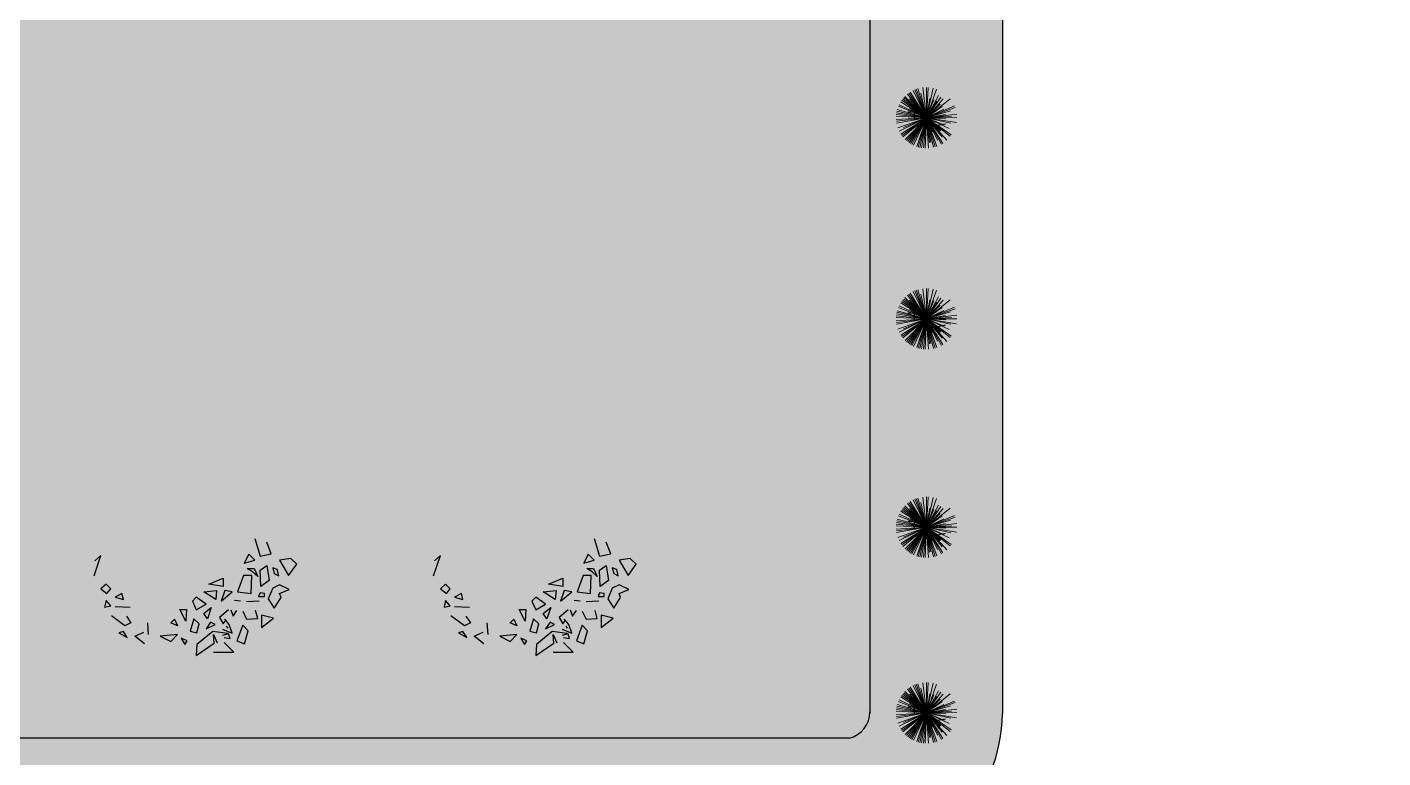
# Model space of a CAD drawing. Header units: millimetres. Extents: x -1544140 to 7445918, y -1294905 to 2019878.
# Drawn here: x 1794939 to 1799601, y 35731 to 38244 of the extents above; entities that cross this region are included whole.
import ezdxf

# ---------------------------------------------------------------- set-up
doc = ezdxf.new("R2010")
doc.units = ezdxf.units.MM
doc.header["$MEASUREMENT"] = 0
doc.layers.add('marc det', color=74, linetype='Continuous', lineweight=18)
picture_1 = doc.add_image_def('image5.png', size_in_pixel=(1482, 826))

msp = doc.modelspace()

# ---------------------------------------------------------------- hatches: boundary and pattern name
at = {"true_color": 0x8dc133, "transparency": 33554687}
h = msp.add_hatch(color=65, dxfattribs=at)
h.dxf.hatch_style = 1
h.paths.add_polyline_path([(1798292.4, 35898), (1798292.4, 39994.8, 0.352206), (1797396.1, 40698.8), (1791984.2, 40698.8, 0.266602), (1791340.6, 40009.7), (1791340.6, 36073, 0.323619), (1792065.9, 35342.5), (1797799.2, 35342.5, 0.388077)])
h.paths.add_polyline_path([(1797765.6, 35798.1), (1792109.9, 35798.1, -0.285044), (1791796.1, 36115.1), (1791796.1, 39948.3, -0.211803), (1792064.2, 40243.2), (1797399.2, 40243.2, -0.326949), (1797836.8, 39933.6), (1797836.8, 35893.4, -0.351898)], flags=16)
at = {"true_color": 0xb8d93f, "transparency": 33554687}
h = msp.add_hatch(color=63, dxfattribs=at)
h.dxf.hatch_style = 1
h.paths.add_polyline_path([(1797836.8, 39933.6, 0.326949), (1797399.2, 40243.2), (1792064.2, 40243.2, 0.386529), (1791796.1, 39638.9), (1791796.1, 36115.1, 0.417198), (1792307, 35798.1), (1797765.6, 35798.1, 0.351898), (1797836.8, 35893.4)])
at = {"layer": 'marc det'}
for points in [[(1795335.8, 36729.1), (1795267.4, 36710.8), (1795244.9, 36681.9), (1795203.6, 36623.9), (1795160.2, 36618.8), (1795154.3, 36568.8), (1795171, 36547.6), (1795158.5, 36515.8), (1795110.4, 36425.7), (1795126, 36394.5), (1795152.4, 36355.8), (1795152.8, 36321.6), (1795100.4, 36301.5), (1795173.5, 36296.4), (1795164.4, 36262.8), (1795188.1, 36238.1), (1795191.1, 36207), (1795227, 36167.6), (1795238.8, 36123.5), (1795272, 36098.2), (1795296.1, 36103), (1795327.9, 36084.8), (1795342.2, 36043.6), (1795352.4, 35991.9), (1795363.6, 36030.7), (1795398.2, 36062), (1795441.5, 36048.5), (1795470.3, 36029.7), (1795505.6, 36041.6), (1795543.2, 36041.6), (1795567.3, 36014.6), (1795576.8, 36045.8), (1795616.2, 36068.2), (1795657.3, 36066.5), (1795700.2, 36087.2), (1795713.2, 36116.6), (1795736, 36128.4), (1795766.1, 36134.4), (1795776.8, 36175.6), (1795797.3, 36199.1), (1795852.5, 36205.1), (1795894.9, 36196.4), (1795858.8, 36221), (1795831.6, 36247.5), (1795833, 36272.2), (1795857.6, 36306.3), (1795877.8, 36347), (1795874.4, 36380.5), (1795880.2, 36462.3), (1795948.4, 36497.7), (1795864.9, 36492.3), (1795841.7, 36530.5), (1795837.8, 36566.4), (1795812.5, 36615.2), (1795782.4, 36641), (1795768.5, 36679.8), (1795737.6, 36693.3), (1795697.5, 36722.1), (1795664.4, 36718.8), (1795665.3, 36774.4), (1795630, 36730.8), (1795617, 36764.9), (1795599.6, 36773.7), (1795557.8, 36786), (1795549.1, 36775.9), (1795471.8, 36770.5), (1795450.5, 36783.4), (1795412.6, 36768.7), (1795383.7, 36772.7), (1795354.2, 36810.9), (1795326.9, 36854.4), (1795338.2, 36812.7), (1795349.8, 36753.8)], [(1796503.2, 36729.1), (1796434.8, 36710.8), (1796412.2, 36681.9), (1796371, 36623.9), (1796327.5, 36618.8), (1796321.7, 36568.8), (1796338.4, 36547.6), (1796325.8, 36515.8), (1796277.8, 36425.7), (1796293.3, 36394.5), (1796319.7, 36355.8), (1796320.2, 36321.6), (1796267.8, 36301.5), (1796340.8, 36296.4), (1796331.8, 36262.8), (1796355.4, 36238.1), (1796358.4, 36207), (1796394.4, 36167.6), (1796406.2, 36123.5), (1796439.3, 36098.2), (1796463.5, 36103), (1796495.2, 36084.8), (1796509.6, 36043.6), (1796519.8, 35991.9), (1796530.9, 36030.7), (1796565.5, 36062), (1796608.9, 36048.5), (1796637.7, 36029.7), (1796672.9, 36041.6), (1796710.5, 36041.6), (1796734.6, 36014.6), (1796744.2, 36045.8), (1796783.6, 36068.2), (1796824.7, 36066.5), (1796867.6, 36087.2), (1796880.6, 36116.6), (1796903.3, 36128.4), (1796933.5, 36134.4), (1796944.2, 36175.6), (1796964.6, 36199.1), (1797019.8, 36205.1), (1797062.3, 36196.4), (1797026.1, 36221), (1796999, 36247.5), (1797000.4, 36272.2), (1797025, 36306.3), (1797045.2, 36347), (1797041.7, 36380.5), (1797047.6, 36462.3), (1797115.8, 36497.7), (1797032.3, 36492.3), (1797009.1, 36530.5), (1797005.2, 36566.4), (1796979.9, 36615.2), (1796949.8, 36641), (1796935.9, 36679.8), (1796905, 36693.3), (1796864.9, 36722.1), (1796831.8, 36718.8), (1796832.7, 36774.4), (1796797.4, 36730.8), (1796784.4, 36764.9), (1796767, 36773.7), (1796725.1, 36786), (1796716.4, 36775.9), (1796639.2, 36770.5), (1796617.8, 36783.4), (1796580, 36768.7), (1796551, 36772.7), (1796521.6, 36810.9), (1796494.2, 36854.4), (1796505.6, 36812.7), (1796517.1, 36753.8)]]:
    msp.add_hatch(color=102, dxfattribs=at).paths.add_polyline_path(points)

# ---------------------------------------------------------------- linework, layer by layer
at = {"color": 116, "true_color": 0x136734}
for p, q in [((1798011.2, 37951.7), (1797966.9, 37951.7)), ((1797989, 37973.9), (1797989, 37929.6)), ((1798011.2, 37260), (1797966.9, 37260)), ((1797989, 37282.2), (1797989, 37237.9)), ((1797989, 36565.8), (1797989, 36521.5)), ((1798011.2, 36543.6), (1797966.9, 36543.6)), ((1798011.2, 35905.4), (1797966.9, 35905.4)), ((1797989, 35927.5), (1797989, 35883.2))]:
    msp.add_line(p, q, dxfattribs=at)
at = {"color": 116, "lineweight": -2, "true_color": 0x136734}
for p, q in [((1798062.8, 37905.2), (1798096.3, 37911.1)), ((1798062.8, 37213.6), (1798096.3, 37219.5)), ((1798062.8, 36497.1), (1798096.3, 36503)), ((1798062.8, 35858.9), (1798096.3, 35864.8))]:
    msp.add_line(p, q, dxfattribs=at)
at = {"color": 96}
for p, q in [((1795721.6, 36485.2), (1795739.7, 36424.8)), ((1795778.4, 36432.8), (1795762.9, 36473.1)), ((1796888.9, 36485.2), (1796907, 36424.8)), ((1796945.7, 36432.8), (1796930.3, 36473.1)), ((1795169.2, 36356.3), (1795192.4, 36426.8)), ((1795192.4, 36426.8), (1795171.7, 36408.7)), ((1795700.9, 36430.8), (1795685.4, 36400.6)), ((1795685.4, 36400.6), (1795721.6, 36410.7)), ((1795721.6, 36410.7), (1795700.9, 36430.8)), ((1795739.7, 36424.8), (1795778.4, 36432.8)), ((1795845.5, 36416.7), (1795806.8, 36410.7)), ((1795806.8, 36410.7), (1795837.8, 36358.3)), ((1795866.2, 36396.6), (1795845.5, 36416.7)), ((1796336.5, 36356.3), (1796359.8, 36426.8)), ((1796359.8, 36426.8), (1796339.1, 36408.7)), ((1796868.3, 36430.8), (1796852.8, 36400.6)), ((1796852.8, 36400.6), (1796888.9, 36410.7)), ((1796888.9, 36410.7), (1796868.3, 36430.8)), ((1796907, 36424.8), (1796945.7, 36432.8)), ((1797012.8, 36416.7), (1796974.2, 36410.7)), ((1796974.2, 36410.7), (1797005.1, 36358.3)), ((1797033.5, 36396.6), (1797012.8, 36416.7)), ((1795695.8, 36382.5), (1795719, 36382.5)), ((1795713.9, 36370.4), (1795695.8, 36382.5)), ((1795731.9, 36354.3), (1795713.9, 36370.4)), ((1795719, 36382.5), (1795731.9, 36354.3)), ((1795739.7, 36376.4), (1795762.9, 36392.5)), ((1795742.3, 36320.1), (1795739.7, 36376.4)), ((1795762.9, 36392.5), (1795770.6, 36340.2)), ((1795799, 36378.5), (1795783.5, 36384.5)), ((1795783.5, 36384.5), (1795788.7, 36364.4)), ((1795788.7, 36364.4), (1795804.2, 36356.3)), ((1795804.2, 36356.3), (1795799, 36378.5)), ((1795837.8, 36358.3), (1795866.2, 36396.6)), ((1796863.1, 36382.5), (1796886.4, 36382.5)), ((1796881.2, 36370.4), (1796863.1, 36382.5)), ((1796899.3, 36354.3), (1796881.2, 36370.4)), ((1796886.4, 36382.5), (1796899.3, 36354.3)), ((1796907, 36376.4), (1796930.3, 36392.5)), ((1796909.6, 36320.1), (1796907, 36376.4)), ((1796930.3, 36392.5), (1796938, 36340.2)), ((1796966.4, 36378.5), (1796950.9, 36384.5)), ((1796950.9, 36384.5), (1796956.1, 36364.4)), ((1796956.1, 36364.4), (1796971.6, 36356.3)), ((1796971.6, 36356.3), (1796966.4, 36378.5)), ((1797005.1, 36358.3), (1797033.5, 36396.6)), ((1795210.4, 36328.1), (1795192.4, 36312)), ((1795226, 36312), (1795210.4, 36328.1)), ((1795564.1, 36328.1), (1795613.2, 36348.3)), ((1795613.2, 36320.1), (1795564.1, 36328.1)), ((1795613.2, 36348.3), (1795613.2, 36320.1)), ((1795682.9, 36358.3), (1795662.2, 36301.9)), ((1795711.3, 36358.3), (1795682.9, 36358.3)), ((1795708.7, 36295.9), (1795711.3, 36358.3)), ((1795770.6, 36340.2), (1795742.3, 36320.1)), ((1795806.8, 36326.1), (1795783.5, 36314)), ((1795840.3, 36310), (1795806.8, 36326.1)), ((1796377.8, 36328.1), (1796359.8, 36312)), ((1796393.3, 36312), (1796377.8, 36328.1)), ((1796731.5, 36328.1), (1796780.5, 36348.3)), ((1796780.5, 36320.1), (1796731.5, 36328.1)), ((1796780.5, 36348.3), (1796780.5, 36320.1)), ((1796850.2, 36358.3), (1796829.6, 36301.9)), ((1796878.6, 36358.3), (1796850.2, 36358.3)), ((1796876, 36295.9), (1796878.6, 36358.3)), ((1796938, 36340.2), (1796909.6, 36320.1)), ((1796974.2, 36326.1), (1796950.9, 36314)), ((1797007.7, 36310), (1796974.2, 36326.1)), ((1795192.4, 36312), (1795213, 36295.9)), ((1795210.4, 36271.7), (1795205.3, 36249.6)), ((1795226, 36253.6), (1795210.4, 36271.7)), ((1795213, 36295.9), (1795226, 36312)), ((1795264.7, 36295.9), (1795241.4, 36283.8)), ((1795241.4, 36283.8), (1795269.8, 36275.8)), ((1795269.8, 36275.8), (1795264.7, 36295.9)), ((1795520.2, 36283.8), (1795507.3, 36269.7)), ((1795507.3, 36269.7), (1795520.2, 36239.5)), ((1795553.8, 36259.7), (1795520.2, 36283.8)), ((1795546, 36301.9), (1795589.9, 36306)), ((1795587.3, 36275.8), (1795546, 36301.9)), ((1795589.9, 36306), (1795587.3, 36275.8)), ((1795618.3, 36306), (1795605.4, 36269.7)), ((1795605.4, 36269.7), (1795644.2, 36301.9)), ((1795644.2, 36301.9), (1795618.3, 36306)), ((1795672.6, 36269.7), (1795651.9, 36271.7)), ((1795662.2, 36301.9), (1795708.7, 36295.9)), ((1795737.1, 36269.7), (1795693.2, 36267.7)), ((1795739.7, 36297.9), (1795734.5, 36285.8)), ((1795734.5, 36285.8), (1795755.1, 36285.8)), ((1795755.1, 36295.9), (1795739.7, 36297.9)), ((1795755.1, 36285.8), (1795755.1, 36295.9)), ((1795783.5, 36314), (1795768.1, 36277.8)), ((1795768.1, 36277.8), (1795788.7, 36245.6)), ((1795788.7, 36245.6), (1795812, 36281.8)), ((1795806.8, 36295.9), (1795840.3, 36310)), ((1795812, 36281.8), (1795806.8, 36295.9)), ((1796359.8, 36312), (1796380.4, 36295.9)), ((1796377.8, 36271.7), (1796372.6, 36249.6)), ((1796393.3, 36253.6), (1796377.8, 36271.7)), ((1796380.4, 36295.9), (1796393.3, 36312)), ((1796432, 36295.9), (1796408.8, 36283.8)), ((1796408.8, 36283.8), (1796437.2, 36275.8)), ((1796437.2, 36275.8), (1796432, 36295.9)), ((1796687.6, 36283.8), (1796674.7, 36269.7)), ((1796674.7, 36269.7), (1796687.6, 36239.5)), ((1796721.2, 36259.7), (1796687.6, 36283.8)), ((1796713.4, 36301.9), (1796757.3, 36306)), ((1796754.7, 36275.8), (1796713.4, 36301.9)), ((1796757.3, 36306), (1796754.7, 36275.8)), ((1796785.7, 36306), (1796772.8, 36269.7)), ((1796772.8, 36269.7), (1796811.5, 36301.9)), ((1796811.5, 36301.9), (1796785.7, 36306)), ((1796839.9, 36269.7), (1796819.2, 36271.7)), ((1796829.6, 36301.9), (1796876, 36295.9)), ((1796904.4, 36269.7), (1796860.6, 36267.7)), ((1796907, 36297.9), (1796901.9, 36285.8)), ((1796901.9, 36285.8), (1796922.5, 36285.8)), ((1796922.5, 36295.9), (1796907, 36297.9)), ((1796922.5, 36285.8), (1796922.5, 36295.9)), ((1796950.9, 36314), (1796935.4, 36277.8)), ((1796935.4, 36277.8), (1796956.1, 36245.6)), ((1796956.1, 36245.6), (1796979.3, 36281.8)), ((1796974.2, 36295.9), (1797007.7, 36310)), ((1796979.3, 36281.8), (1796974.2, 36295.9)), ((1795205.3, 36249.6), (1795226, 36253.6)), ((1795241.4, 36251.6), (1795293.1, 36249.6)), ((1795484.1, 36201.3), (1795463.4, 36241.5)), ((1795463.4, 36241.5), (1795486.7, 36241.5)), ((1795486.7, 36241.5), (1795484.1, 36201.3)), ((1795520.2, 36239.5), (1795553.8, 36259.7)), ((1795546, 36227.4), (1795571.9, 36247.6)), ((1795559, 36209.3), (1795546, 36227.4)), ((1795571.9, 36247.6), (1795559, 36209.3)), ((1795631.2, 36239.5), (1795600.3, 36213.3)), ((1795639.1, 36239.8), (1795646.9, 36217.7)), ((1795646.9, 36217.7), (1795659.8, 36237.8)), ((1795680.4, 36235.8), (1795693.3, 36207.6)), ((1795732.1, 36209.6), (1795724.3, 36237.8)), ((1796372.6, 36249.6), (1796393.3, 36253.6)), ((1796408.8, 36251.6), (1796460.4, 36249.6)), ((1796651.4, 36201.3), (1796630.8, 36241.5)), ((1796630.8, 36241.5), (1796654, 36241.5)), ((1796654, 36241.5), (1796651.4, 36201.3)), ((1796687.6, 36239.5), (1796721.2, 36259.7)), ((1796713.4, 36227.4), (1796739.2, 36247.6)), ((1796726.3, 36209.3), (1796713.4, 36227.4)), ((1796739.2, 36247.6), (1796726.3, 36209.3)), ((1796798.6, 36239.5), (1796767.6, 36213.3)), ((1796806.5, 36239.8), (1796814.2, 36217.7)), ((1796814.2, 36217.7), (1796827.2, 36237.8)), ((1796847.8, 36235.8), (1796860.7, 36207.6)), ((1796899.4, 36209.6), (1796891.7, 36237.8)), ((1795275.1, 36185.4), (1795228.7, 36219.7)), ((1795295.8, 36195.5), (1795275.1, 36185.4)), ((1795280.3, 36217.7), (1795295.8, 36195.5)), ((1795352.4, 36195.2), (1795355, 36155)), ((1795432.5, 36195.2), (1795445.4, 36207.3)), ((1795455.7, 36185.2), (1795432.5, 36195.2)), ((1795445.4, 36207.3), (1795455.7, 36185.2)), ((1795512.5, 36209.3), (1795499.6, 36167)), ((1795530.6, 36191.2), (1795512.5, 36209.3)), ((1795522.8, 36161), (1795530.6, 36191.2)), ((1795569.3, 36197.2), (1795553.8, 36175.1)), ((1795553.8, 36175.1), (1795584.8, 36189.2)), ((1795584.8, 36189.2), (1795569.3, 36197.2)), ((1795600.3, 36213.3), (1795613.2, 36191.2)), ((1795613.2, 36191.2), (1795623.5, 36205.3)), ((1795634, 36189.5), (1795618.5, 36207.6)), ((1795623.5, 36183.2), (1795628.7, 36177.1)), ((1795644.3, 36159.3), (1795634, 36189.5)), ((1795680.4, 36187.4), (1795659.8, 36133.1)), ((1795698.5, 36167.3), (1795680.4, 36187.4)), ((1795693.3, 36207.6), (1795732.1, 36209.6)), ((1795786.1, 36211.3), (1795744.8, 36221.4)), ((1795744.8, 36221.4), (1795744.8, 36179.1)), ((1795744.8, 36179.1), (1795786.1, 36211.3)), ((1796442.5, 36185.4), (1796396, 36219.7)), ((1796463.1, 36195.5), (1796442.5, 36185.4)), ((1796447.7, 36217.7), (1796463.1, 36195.5)), ((1796519.8, 36195.2), (1796522.4, 36155)), ((1796599.8, 36195.2), (1796612.7, 36207.3)), ((1796623.1, 36185.2), (1796599.8, 36195.2)), ((1796612.7, 36207.3), (1796623.1, 36185.2)), ((1796679.8, 36209.3), (1796667, 36167)), ((1796697.9, 36191.2), (1796679.8, 36209.3)), ((1796690.2, 36161), (1796697.9, 36191.2)), ((1796736.7, 36197.2), (1796721.2, 36175.1)), ((1796721.2, 36175.1), (1796752.1, 36189.2)), ((1796752.1, 36189.2), (1796736.7, 36197.2)), ((1796767.6, 36213.3), (1796780.5, 36191.2)), ((1796780.5, 36191.2), (1796790.9, 36205.3)), ((1796801.3, 36189.5), (1796785.8, 36207.6)), ((1796790.9, 36183.2), (1796796, 36177.1)), ((1796811.6, 36159.3), (1796801.3, 36189.5)), ((1796847.8, 36187.4), (1796827.2, 36133.1)), ((1796865.8, 36167.3), (1796847.8, 36187.4)), ((1796860.7, 36207.6), (1796899.4, 36209.6)), ((1796953.5, 36211.3), (1796912.2, 36221.4)), ((1796912.2, 36221.4), (1796912.2, 36179.1)), ((1796912.2, 36179.1), (1796953.5, 36211.3)), ((1795270, 36165.3), (1795254.5, 36161.3)), ((1795254.5, 36161.3), (1795282.9, 36145.2)), ((1795282.9, 36145.2), (1795270, 36165.3)), ((1795308.7, 36149.2), (1795339.7, 36163.3)), ((1795342.2, 36123), (1795308.7, 36149.2)), ((1795455.7, 36155), (1795396.3, 36148.9)), ((1795396.3, 36148.9), (1795432.5, 36130.8)), ((1795432.5, 36130.8), (1795455.7, 36155)), ((1795489.3, 36132.8), (1795468.6, 36142.9)), ((1795468.6, 36142.9), (1795481.5, 36120.7)), ((1795481.5, 36120.7), (1795489.3, 36132.8)), ((1795499.6, 36167), (1795522.8, 36161)), ((1795577, 36165), (1795522.8, 36120.7)), ((1795628.7, 36159), (1795577, 36165)), ((1795582.2, 36124.7), (1795579.6, 36155)), ((1795579.6, 36155), (1795592.5, 36126.8)), ((1795610.7, 36173.4), (1795644.3, 36159.3)), ((1795631.4, 36157.2), (1795610.7, 36151.2)), ((1795615.9, 36145.2), (1795636.5, 36141.1)), ((1795636.5, 36141.1), (1795631.4, 36157.2)), ((1795659.8, 36133.1), (1795685.6, 36123)), ((1795685.6, 36123), (1795698.5, 36167.3)), ((1796437.3, 36165.3), (1796421.8, 36161.3)), ((1796421.8, 36161.3), (1796450.3, 36145.2)), ((1796450.3, 36145.2), (1796437.3, 36165.3)), ((1796476.1, 36149.2), (1796507, 36163.3)), ((1796509.6, 36123), (1796476.1, 36149.2)), ((1796623.1, 36155), (1796563.7, 36148.9)), ((1796563.7, 36148.9), (1796599.8, 36130.8)), ((1796599.8, 36130.8), (1796623.1, 36155)), ((1796656.6, 36132.8), (1796636, 36142.9)), ((1796636, 36142.9), (1796648.9, 36120.7)), ((1796648.9, 36120.7), (1796656.6, 36132.8)), ((1796667, 36167), (1796690.2, 36161)), ((1796744.4, 36165), (1796690.2, 36120.7)), ((1796796, 36159), (1796744.4, 36165)), ((1796749.5, 36124.7), (1796747, 36155)), ((1796747, 36155), (1796759.9, 36126.8)), ((1796778.1, 36173.4), (1796811.6, 36159.3)), ((1796798.7, 36157.2), (1796778.1, 36151.2)), ((1796783.3, 36145.2), (1796803.9, 36141.1)), ((1796803.9, 36141.1), (1796798.7, 36157.2)), ((1796827.2, 36133.1), (1796853, 36123)), ((1796853, 36123), (1796865.8, 36167.3)), ((1795520.2, 36082.5), (1795582.2, 36124.7)), ((1795522.8, 36120.7), (1795520.2, 36082.5)), ((1795579.7, 36094.8), (1795649.4, 36094.8)), ((1795649.4, 36094.8), (1795615.9, 36127)), ((1796687.6, 36082.5), (1796749.5, 36124.7)), ((1796690.2, 36120.7), (1796687.6, 36082.5)), ((1796747.1, 36094.8), (1796816.8, 36094.8)), ((1796816.8, 36094.8), (1796783.3, 36127))]:
    msp.add_line(p, q, dxfattribs=at)
for points in [[(1798292.4, 39994.8), (1798292.4, 35882.2)], [(1797836.8, 39933.6), (1797836.8, 35882.2)], [(1797765.6, 35798.1), (1792109.9, 35798.1)]]:
    msp.add_lwpolyline(points)
for radius, start in [(95, 284.4217), (550.6, 275.9777)]:
    msp.add_arc((1797741.9, 35890.1), radius, start, 359.182)
at = {"layer": 'marc det', "color": 116, "true_color": 0x136734}
for p, q in [((1798031.4, 37932), (1797949.4, 37996.6)), ((1798031.4, 37932), (1797953.1, 38001.1)), ((1798031.4, 37932), (1797957.1, 38005.4)), ((1798031.4, 37932), (1797965.8, 38013.3)), ((1798031.4, 37932), (1797970.5, 38016.8)), ((1798031.4, 37932), (1797973.1, 37996.5)), ((1798031.4, 37932), (1797975.3, 38020.1)), ((1798031.4, 37932), (1797985.5, 38025.8)), ((1798031.4, 37932), (1797990.9, 38028.3)), ((1798031.4, 37932), (1797996.3, 38030.4)), ((1798031.4, 37932), (1798001.9, 38032.2)), ((1798031.4, 37932), (1798011.6, 38016.6)), ((1798031.4, 37932), (1798019.1, 38035.7)), ((1798031.4, 37932), (1798030.8, 38036.5)), ((1798031.4, 37932), (1798036.7, 38036.3)), ((1798031.4, 37932), (1798054.1, 38034)), ((1798031.4, 37932), (1798065.4, 38030.8)), ((1798031.4, 37932), (1798072.9, 38008)), ((1798031.4, 37932), (1798081.1, 38002.8)), ((1798081.1, 38002.8), (1798031.4, 37932)), ((1798031.4, 37932), (1798042.2, 37997.9)), ((1798031.4, 37932), (1798112.7, 37997.6)), ((1798031.4, 37932), (1798088.7, 37996.8)), ((1798031.4, 37932), (1797928.3, 37948.9)), ((1798031.4, 37932), (1797929.4, 37954.6)), ((1798031.4, 37932), (1797930.9, 37960.3)), ((1798031.4, 37932), (1797934.7, 37971.4)), ((1798031.4, 37932), (1797937, 37976.8)), ((1798031.4, 37932), (1797942.6, 37987)), ((1797945.9, 37991.9), (1798031.4, 37932)), ((1798031.4, 37932), (1797945.9, 37991.9)), ((1798031.4, 37932), (1797972.6, 37964)), ((1798031.4, 37932), (1798056.6, 37993.7)), ((1798031.4, 37932), (1798066.5, 37988.6)), ((1798031.4, 37932), (1798078.1, 37979.2)), ((1798031.4, 37932), (1798127.7, 37972.5)), ((1798031.4, 37932), (1798085.3, 37970.7)), ((1798031.4, 37932), (1798129.9, 37967.1)), ((1798031.4, 37932), (1798090.9, 37961.1)), ((1798031.4, 37932), (1798114, 37956.3)), ((1798031.4, 37932), (1797927.1, 37937.2)), ((1798031.4, 37932), (1797927.2, 37925.5)), ((1798031.4, 37932), (1797927.5, 37943.1)), ((1798031.4, 37932), (1797927.7, 37919.7)), ((1798031.4, 37932), (1797928.5, 37913.9)), ((1798031.4, 37932), (1797933, 37896.9)), ((1798031.4, 37932), (1797937.6, 37886.1)), ((1798031.4, 37932), (1797943.3, 37875.9)), ((1798031.4, 37932), (1797946.6, 37871)), ((1798031.4, 37932), (1797950.1, 37866.3)), ((1798031.4, 37932), (1797951.7, 37898.4)), ((1798031.4, 37932), (1797958, 37857.7)), ((1798031.4, 37932), (1797962.3, 37853.7)), ((1798031.4, 37932), (1797966.8, 37849.9)), ((1797971.5, 37846.4), (1798031.4, 37932)), ((1798031.4, 37932), (1797976.4, 37843.2)), ((1798031.4, 37932), (1797981.4, 37840.2)), ((1798031.4, 37932), (1797986.7, 37837.6)), ((1798031.4, 37932), (1797997.5, 37833.2)), ((1798031.4, 37932), (1798003.1, 37831.4)), ((1798031.4, 37932), (1798008.8, 37830)), ((1798031.4, 37932), (1798014.6, 37828.9)), ((1798031.4, 37932), (1798020.4, 37828.1)), ((1798031.4, 37932), (1798026.2, 37827.6)), ((1798030.3, 37933), (1798115.9, 37873)), ((1798030.3, 37933), (1798112.4, 37868.3)), ((1798115.9, 37873), (1798030.3, 37933)), ((1798031.4, 37932), (1798135.2, 37944.3)), ((1798031.4, 37932), (1798096.5, 37943.4)), ((1798031.4, 37932), (1798117.3, 37937.3)), ((1798031.4, 37932), (1798135.9, 37932.6)), ((1798031.4, 37932), (1798041.6, 37846.7)), ((1798031.4, 37932), (1798037.9, 37827.7)), ((1798031.4, 37932), (1798046.3, 37847.4)), ((1798031.4, 37932), (1798066.5, 37833.6)), ((1798031.4, 37932), (1798061, 37831.8)), ((1798031.4, 37932), (1798055.3, 37830.3)), ((1798031.4, 37932), (1798082.5, 37840.8)), ((1798031.4, 37932), (1798069.1, 37854.9)), ((1798031.4, 37932), (1798087.6, 37843.8)), ((1798031.4, 37932), (1798097.3, 37928.7)), ((1798031.4, 37932), (1798134.6, 37915.1)), ((1798031.4, 37932), (1798115.3, 37913.4)), ((1798031.4, 37932), (1798092.4, 37907.1)), ((1798031.4, 37932), (1798051.7, 37883.8)), ((1798031.4, 37932), (1798078.2, 37885.7)), ((1798031.4, 37932), (1798080.8, 37888.4)), ((1798031.4, 37932), (1798109, 37895.2)), ((1798031.4, 37932), (1798085.3, 37865.2)), ((1798031.4, 37932), (1798101.5, 37854.5)), ((1798031.4, 37240.3), (1798019.1, 37344.1)), ((1798031.4, 37240.3), (1798030.8, 37344.8)), ((1798031.4, 37240.3), (1798036.7, 37344.7)), ((1798031.4, 37240.3), (1798054.1, 37342.3)), ((1798031.4, 37240.3), (1797942.6, 37295.4)), ((1797945.9, 37300.3), (1798031.4, 37240.3)), ((1798031.4, 37240.3), (1797945.9, 37300.3)), ((1798031.4, 37240.3), (1797949.4, 37305)), ((1798031.4, 37240.3), (1797953.1, 37309.5)), ((1798031.4, 37240.3), (1797957.1, 37313.7)), ((1798031.4, 37240.3), (1797965.8, 37321.6)), ((1798031.4, 37240.3), (1797970.5, 37325.2)), ((1798031.4, 37240.3), (1797973.1, 37304.8)), ((1798031.4, 37240.3), (1797975.3, 37328.4)), ((1798031.4, 37240.3), (1797985.5, 37334.2)), ((1798031.4, 37240.3), (1797990.9, 37336.6)), ((1798031.4, 37240.3), (1797996.3, 37338.7)), ((1798031.4, 37240.3), (1798001.9, 37340.5)), ((1798031.4, 37240.3), (1798011.6, 37324.9)), ((1798031.4, 37240.3), (1798065.4, 37339.1)), ((1798031.4, 37240.3), (1798072.9, 37316.3)), ((1798031.4, 37240.3), (1798081.1, 37311.2)), ((1798081.1, 37311.2), (1798031.4, 37240.3)), ((1798031.4, 37240.3), (1798042.2, 37306.2)), ((1798031.4, 37240.3), (1798112.7, 37305.9)), ((1798031.4, 37240.3), (1798088.7, 37305.1)), ((1798031.4, 37240.3), (1798056.6, 37302)), ((1798031.4, 37240.3), (1798066.5, 37296.9)), ((1798031.4, 37240.3), (1797927.5, 37251.4)), ((1798031.4, 37240.3), (1797928.3, 37257.2)), ((1798031.4, 37240.3), (1797929.4, 37262.9)), ((1798031.4, 37240.3), (1797930.9, 37268.6)), ((1798031.4, 37240.3), (1797934.7, 37279.7)), ((1798031.4, 37240.3), (1797937, 37285.1)), ((1798031.4, 37240.3), (1797972.6, 37272.3)), ((1798031.4, 37240.3), (1798078.1, 37287.6)), ((1798031.4, 37240.3), (1798127.7, 37280.9)), ((1798031.4, 37240.3), (1798085.3, 37279)), ((1798031.4, 37240.3), (1798129.9, 37275.4)), ((1798031.4, 37240.3), (1798090.9, 37269.4)), ((1798031.4, 37240.3), (1798114, 37264.6)), ((1798031.4, 37240.3), (1798135.2, 37252.6)), ((1798031.4, 37240.3), (1798096.5, 37251.8)), ((1798031.4, 37240.3), (1797927.1, 37245.5)), ((1798031.4, 37240.3), (1797927.2, 37233.8)), ((1798031.4, 37240.3), (1797927.7, 37228)), ((1798031.4, 37240.3), (1797928.5, 37222.2)), ((1798031.4, 37240.3), (1797933, 37205.2)), ((1798031.4, 37240.3), (1797937.6, 37194.4)), ((1798031.4, 37240.3), (1797943.3, 37184.2)), ((1798031.4, 37240.3), (1797946.6, 37179.3)), ((1798031.4, 37240.3), (1797950.1, 37174.7)), ((1798031.4, 37240.3), (1797951.7, 37206.7)), ((1798031.4, 37240.3), (1797958, 37166)), ((1798031.4, 37240.3), (1797962.3, 37162)), ((1798031.4, 37240.3), (1797966.8, 37158.2)), ((1797971.5, 37154.7), (1798031.4, 37240.3)), ((1798031.4, 37240.3), (1797976.4, 37151.5)), ((1798031.4, 37240.3), (1797981.4, 37148.6)), ((1798031.4, 37240.3), (1797986.7, 37145.9)), ((1798031.4, 37240.3), (1797997.5, 37141.5)), ((1798031.4, 37240.3), (1798003.1, 37139.7)), ((1798031.4, 37240.3), (1798008.8, 37138.3)), ((1798031.4, 37240.3), (1798014.6, 37137.2)), ((1798031.4, 37240.3), (1798020.4, 37136.4)), ((1798031.4, 37240.3), (1798026.2, 37135.9)), ((1798030.3, 37241.3), (1798115.9, 37181.3)), ((1798030.3, 37241.3), (1798112.4, 37176.6)), ((1798115.9, 37181.3), (1798030.3, 37241.3)), ((1798031.4, 37240.3), (1798117.3, 37245.6)), ((1798031.4, 37240.3), (1798135.9, 37240.9)), ((1798031.4, 37240.3), (1798041.6, 37155)), ((1798031.4, 37240.3), (1798037.9, 37136)), ((1798031.4, 37240.3), (1798046.3, 37155.7)), ((1798031.4, 37240.3), (1798066.5, 37141.9)), ((1798031.4, 37240.3), (1798061, 37140.1)), ((1798031.4, 37240.3), (1798055.3, 37138.6)), ((1798031.4, 37240.3), (1798082.5, 37149.2)), ((1798031.4, 37240.3), (1798069.1, 37163.2)), ((1798031.4, 37240.3), (1798087.6, 37152.2)), ((1798031.4, 37240.3), (1798097.3, 37237)), ((1798031.4, 37240.3), (1798134.6, 37223.4)), ((1798031.4, 37240.3), (1798115.3, 37221.7)), ((1798031.4, 37240.3), (1798092.4, 37215.5)), ((1798031.4, 37240.3), (1798051.7, 37192.2)), ((1798031.4, 37240.3), (1798078.2, 37194.1)), ((1798031.4, 37240.3), (1798080.8, 37196.8)), ((1798031.4, 37240.3), (1798109, 37203.5)), ((1798031.4, 37240.3), (1798085.3, 37173.6)), ((1798031.4, 37240.3), (1798101.5, 37162.8)), ((1798031.4, 36523.9), (1797957.1, 36597.3)), ((1798031.4, 36523.9), (1797965.8, 36605.2)), ((1798031.4, 36523.9), (1797970.5, 36608.7)), ((1798031.4, 36523.9), (1797975.3, 36612)), ((1798031.4, 36523.9), (1797985.5, 36617.7)), ((1798031.4, 36523.9), (1797990.9, 36620.2)), ((1798031.4, 36523.9), (1797996.3, 36622.3)), ((1798031.4, 36523.9), (1798001.9, 36624.1)), ((1798031.4, 36523.9), (1798011.6, 36608.5)), ((1798031.4, 36523.9), (1798019.1, 36627.6)), ((1798031.4, 36523.9), (1798030.8, 36628.3)), ((1798031.4, 36523.9), (1798036.7, 36628.2)), ((1798031.4, 36523.9), (1798054.1, 36625.9)), ((1798031.4, 36523.9), (1798065.4, 36622.7)), ((1798031.4, 36523.9), (1798072.9, 36599.9)), ((1798031.4, 36523.9), (1797930.9, 36552.2)), ((1798031.4, 36523.9), (1797934.7, 36563.3)), ((1798031.4, 36523.9), (1797937, 36568.6)), ((1798031.4, 36523.9), (1797942.6, 36578.9)), ((1797945.9, 36583.8), (1798031.4, 36523.9)), ((1798031.4, 36523.9), (1797945.9, 36583.8)), ((1798031.4, 36523.9), (1797949.4, 36588.5)), ((1798031.4, 36523.9), (1797953.1, 36593)), ((1798031.4, 36523.9), (1797972.6, 36555.9)), ((1798031.4, 36523.9), (1797973.1, 36588.4)), ((1798031.4, 36523.9), (1798081.1, 36594.7)), ((1798081.1, 36594.7), (1798031.4, 36523.9)), ((1798031.4, 36523.9), (1798042.2, 36589.8)), ((1798031.4, 36523.9), (1798112.7, 36589.5)), ((1798031.4, 36523.9), (1798088.7, 36588.7)), ((1798031.4, 36523.9), (1798056.6, 36585.6)), ((1798031.4, 36523.9), (1798066.5, 36580.4)), ((1798031.4, 36523.9), (1798078.1, 36571.1)), ((1798031.4, 36523.9), (1798127.7, 36564.4)), ((1798031.4, 36523.9), (1798085.3, 36562.6)), ((1798031.4, 36523.9), (1798129.9, 36559)), ((1798031.4, 36523.9), (1798090.9, 36553)), ((1798031.4, 36523.9), (1797927.1, 36529.1)), ((1798031.4, 36523.9), (1797927.2, 36517.4)), ((1798031.4, 36523.9), (1797927.5, 36534.9)), ((1798031.4, 36523.9), (1797927.7, 36511.5)), ((1798031.4, 36523.9), (1797928.3, 36540.7)), ((1798031.4, 36523.9), (1797928.5, 36505.7)), ((1798031.4, 36523.9), (1797929.4, 36546.5)), ((1798031.4, 36523.9), (1797933, 36488.8)), ((1798031.4, 36523.9), (1797937.6, 36478)), ((1798031.4, 36523.9), (1797943.3, 36467.7)), ((1798031.4, 36523.9), (1797946.6, 36462.9)), ((1798031.4, 36523.9), (1797950.1, 36458.2)), ((1798031.4, 36523.9), (1797951.7, 36490.3)), ((1798031.4, 36523.9), (1797958, 36449.5)), ((1798031.4, 36523.9), (1797962.3, 36445.5)), ((1798031.4, 36523.9), (1797966.8, 36441.8)), ((1797971.5, 36438.3), (1798031.4, 36523.9)), ((1798031.4, 36523.9), (1797976.4, 36435.1)), ((1798031.4, 36523.9), (1797981.4, 36432.1)), ((1798031.4, 36523.9), (1797986.7, 36429.5)), ((1798031.4, 36523.9), (1797997.5, 36425)), ((1798031.4, 36523.9), (1798003.1, 36423.3)), ((1798031.4, 36523.9), (1798008.8, 36421.9)), ((1798031.4, 36523.9), (1798014.6, 36420.7)), ((1798031.4, 36523.9), (1798020.4, 36420)), ((1798031.4, 36523.9), (1798026.2, 36419.5)), ((1798030.3, 36524.9), (1798115.9, 36464.9)), ((1798030.3, 36524.9), (1798112.4, 36460.2)), ((1798115.9, 36464.9), (1798030.3, 36524.9)), ((1798031.4, 36523.9), (1798114, 36548.2)), ((1798031.4, 36523.9), (1798135.2, 36536.2)), ((1798031.4, 36523.9), (1798096.5, 36535.3)), ((1798031.4, 36523.9), (1798117.3, 36529.2)), ((1798031.4, 36523.9), (1798135.9, 36524.5)), ((1798031.4, 36523.9), (1798041.6, 36438.6)), ((1798031.4, 36523.9), (1798037.9, 36419.6)), ((1798031.4, 36523.9), (1798046.3, 36439.3)), ((1798031.4, 36523.9), (1798066.5, 36425.4)), ((1798031.4, 36523.9), (1798061, 36423.6)), ((1798031.4, 36523.9), (1798055.3, 36422.1)), ((1798031.4, 36523.9), (1798082.5, 36432.7)), ((1798031.4, 36523.9), (1798069.1, 36446.8)), ((1798031.4, 36523.9), (1798087.6, 36435.7)), ((1798031.4, 36523.9), (1798097.3, 36520.6)), ((1798031.4, 36523.9), (1798134.6, 36507)), ((1798031.4, 36523.9), (1798115.3, 36505.2)), ((1798031.4, 36523.9), (1798092.4, 36499)), ((1798031.4, 36523.9), (1798051.7, 36475.7)), ((1798031.4, 36523.9), (1798078.2, 36477.6)), ((1798031.4, 36523.9), (1798080.8, 36480.3)), ((1798031.4, 36523.9), (1798109, 36487.1)), ((1798031.4, 36523.9), (1798085.3, 36457.1)), ((1798031.4, 36523.9), (1798101.5, 36446.4)), ((1798031.4, 35885.6), (1798030.8, 35990.1)), ((1798031.4, 35885.6), (1798036.7, 35990)), ((1797945.9, 35945.6), (1798031.4, 35885.6)), ((1798031.4, 35885.6), (1797945.9, 35945.6)), ((1798031.4, 35885.6), (1797949.4, 35950.3)), ((1798031.4, 35885.6), (1797953.1, 35954.8)), ((1798031.4, 35885.6), (1797957.1, 35959.1)), ((1798031.4, 35885.6), (1797965.8, 35966.9)), ((1798031.4, 35885.6), (1797970.5, 35970.5)), ((1798031.4, 35885.6), (1797973.1, 35950.1)), ((1798031.4, 35885.6), (1797975.3, 35973.8)), ((1798031.4, 35885.6), (1797985.5, 35979.5)), ((1798031.4, 35885.6), (1797990.9, 35981.9)), ((1798031.4, 35885.6), (1797996.3, 35984)), ((1798031.4, 35885.6), (1798001.9, 35985.9)), ((1798031.4, 35885.6), (1798011.6, 35970.2)), ((1798031.4, 35885.6), (1798019.1, 35989.4)), ((1798031.4, 35885.6), (1798054.1, 35987.6)), ((1798031.4, 35885.6), (1798065.4, 35984.5)), ((1798031.4, 35885.6), (1798072.9, 35961.7)), ((1798031.4, 35885.6), (1798081.1, 35956.5)), ((1798081.1, 35956.5), (1798031.4, 35885.6)), ((1798031.4, 35885.6), (1798042.2, 35951.5)), ((1798031.4, 35885.6), (1798112.7, 35951.3)), ((1798031.4, 35885.6), (1798088.7, 35950.4)), ((1798031.4, 35885.6), (1798056.6, 35947.4)), ((1798031.4, 35885.6), (1797927.5, 35896.7)), ((1798031.4, 35885.6), (1797928.3, 35902.5)), ((1798031.4, 35885.6), (1797929.4, 35908.3)), ((1798031.4, 35885.6), (1797930.9, 35914)), ((1798031.4, 35885.6), (1797934.7, 35925)), ((1798031.4, 35885.6), (1797937, 35930.4)), ((1798031.4, 35885.6), (1797942.6, 35940.7)), ((1798031.4, 35885.6), (1797972.6, 35917.7)), ((1798031.4, 35885.6), (1798066.5, 35942.2)), ((1798031.4, 35885.6), (1798078.1, 35932.9)), ((1798031.4, 35885.6), (1798127.7, 35926.2)), ((1798031.4, 35885.6), (1798085.3, 35924.3)), ((1798031.4, 35885.6), (1798129.9, 35920.7)), ((1798031.4, 35885.6), (1798090.9, 35914.7)), ((1798031.4, 35885.6), (1798114, 35910)), ((1798031.4, 35885.6), (1798135.2, 35898)), ((1798031.4, 35885.6), (1798096.5, 35897.1)), ((1798031.4, 35885.6), (1797927.1, 35890.9)), ((1798031.4, 35885.6), (1797927.2, 35879.2)), ((1798031.4, 35885.6), (1797927.7, 35873.3)), ((1798031.4, 35885.6), (1797928.5, 35867.5)), ((1798031.4, 35885.6), (1797933, 35850.5)), ((1798031.4, 35885.6), (1797937.6, 35839.7)), ((1798031.4, 35885.6), (1797943.3, 35829.5)), ((1798031.4, 35885.6), (1797946.6, 35824.7)), ((1798031.4, 35885.6), (1797950.1, 35820)), ((1798031.4, 35885.6), (1797951.7, 35852)), ((1798031.4, 35885.6), (1797958, 35811.3)), ((1798031.4, 35885.6), (1797962.3, 35807.3)), ((1798031.4, 35885.6), (1797966.8, 35803.6)), ((1797971.5, 35800.1), (1798031.4, 35885.6)), ((1798031.4, 35885.6), (1797976.4, 35796.8)), ((1798031.4, 35885.6), (1797981.4, 35793.9)), ((1798031.4, 35885.6), (1797986.7, 35791.2)), ((1798031.4, 35885.6), (1797997.5, 35786.8)), ((1798031.4, 35885.6), (1798003.1, 35785.1)), ((1798031.4, 35885.6), (1798008.8, 35783.6)), ((1798031.4, 35885.6), (1798014.6, 35782.5)), ((1798031.4, 35885.6), (1798020.4, 35781.7)), ((1798031.4, 35885.6), (1798026.2, 35781.3)), ((1798030.3, 35886.6), (1798115.9, 35826.7)), ((1798030.3, 35886.6), (1798112.4, 35822)), ((1798115.9, 35826.7), (1798030.3, 35886.6)), ((1798031.4, 35885.6), (1798117.3, 35891)), ((1798031.4, 35885.6), (1798135.9, 35886.3)), ((1798031.4, 35885.6), (1798041.6, 35800.4)), ((1798031.4, 35885.6), (1798037.9, 35781.4)), ((1798031.4, 35885.6), (1798046.3, 35801.1)), ((1798031.4, 35885.6), (1798066.5, 35787.2)), ((1798031.4, 35885.6), (1798061, 35785.4)), ((1798031.4, 35885.6), (1798055.3, 35783.9)), ((1798031.4, 35885.6), (1798082.5, 35794.5)), ((1798031.4, 35885.6), (1798069.1, 35808.6)), ((1798031.4, 35885.6), (1798087.6, 35797.5)), ((1798031.4, 35885.6), (1798097.3, 35882.3)), ((1798031.4, 35885.6), (1798134.6, 35868.7)), ((1798031.4, 35885.6), (1798115.3, 35867)), ((1798031.4, 35885.6), (1798092.4, 35860.8)), ((1798031.4, 35885.6), (1798051.7, 35837.5)), ((1798031.4, 35885.6), (1798078.2, 35839.4)), ((1798031.4, 35885.6), (1798080.8, 35842.1)), ((1798031.4, 35885.6), (1798109, 35848.9)), ((1798031.4, 35885.6), (1798085.3, 35818.9)), ((1798031.4, 35885.6), (1798101.5, 35808.1))]:
    msp.add_line(p, q, dxfattribs=at)

# ---------------------------------------------------------------- pictures from other files: only their frames are drawn
image = msp.add_image(picture_1, insert=(1748459.4, -24499.6), size_in_units=(203261.5, 113288.8))
image.dxf.flags = 7

doc.saveas('drawing.dxf')
